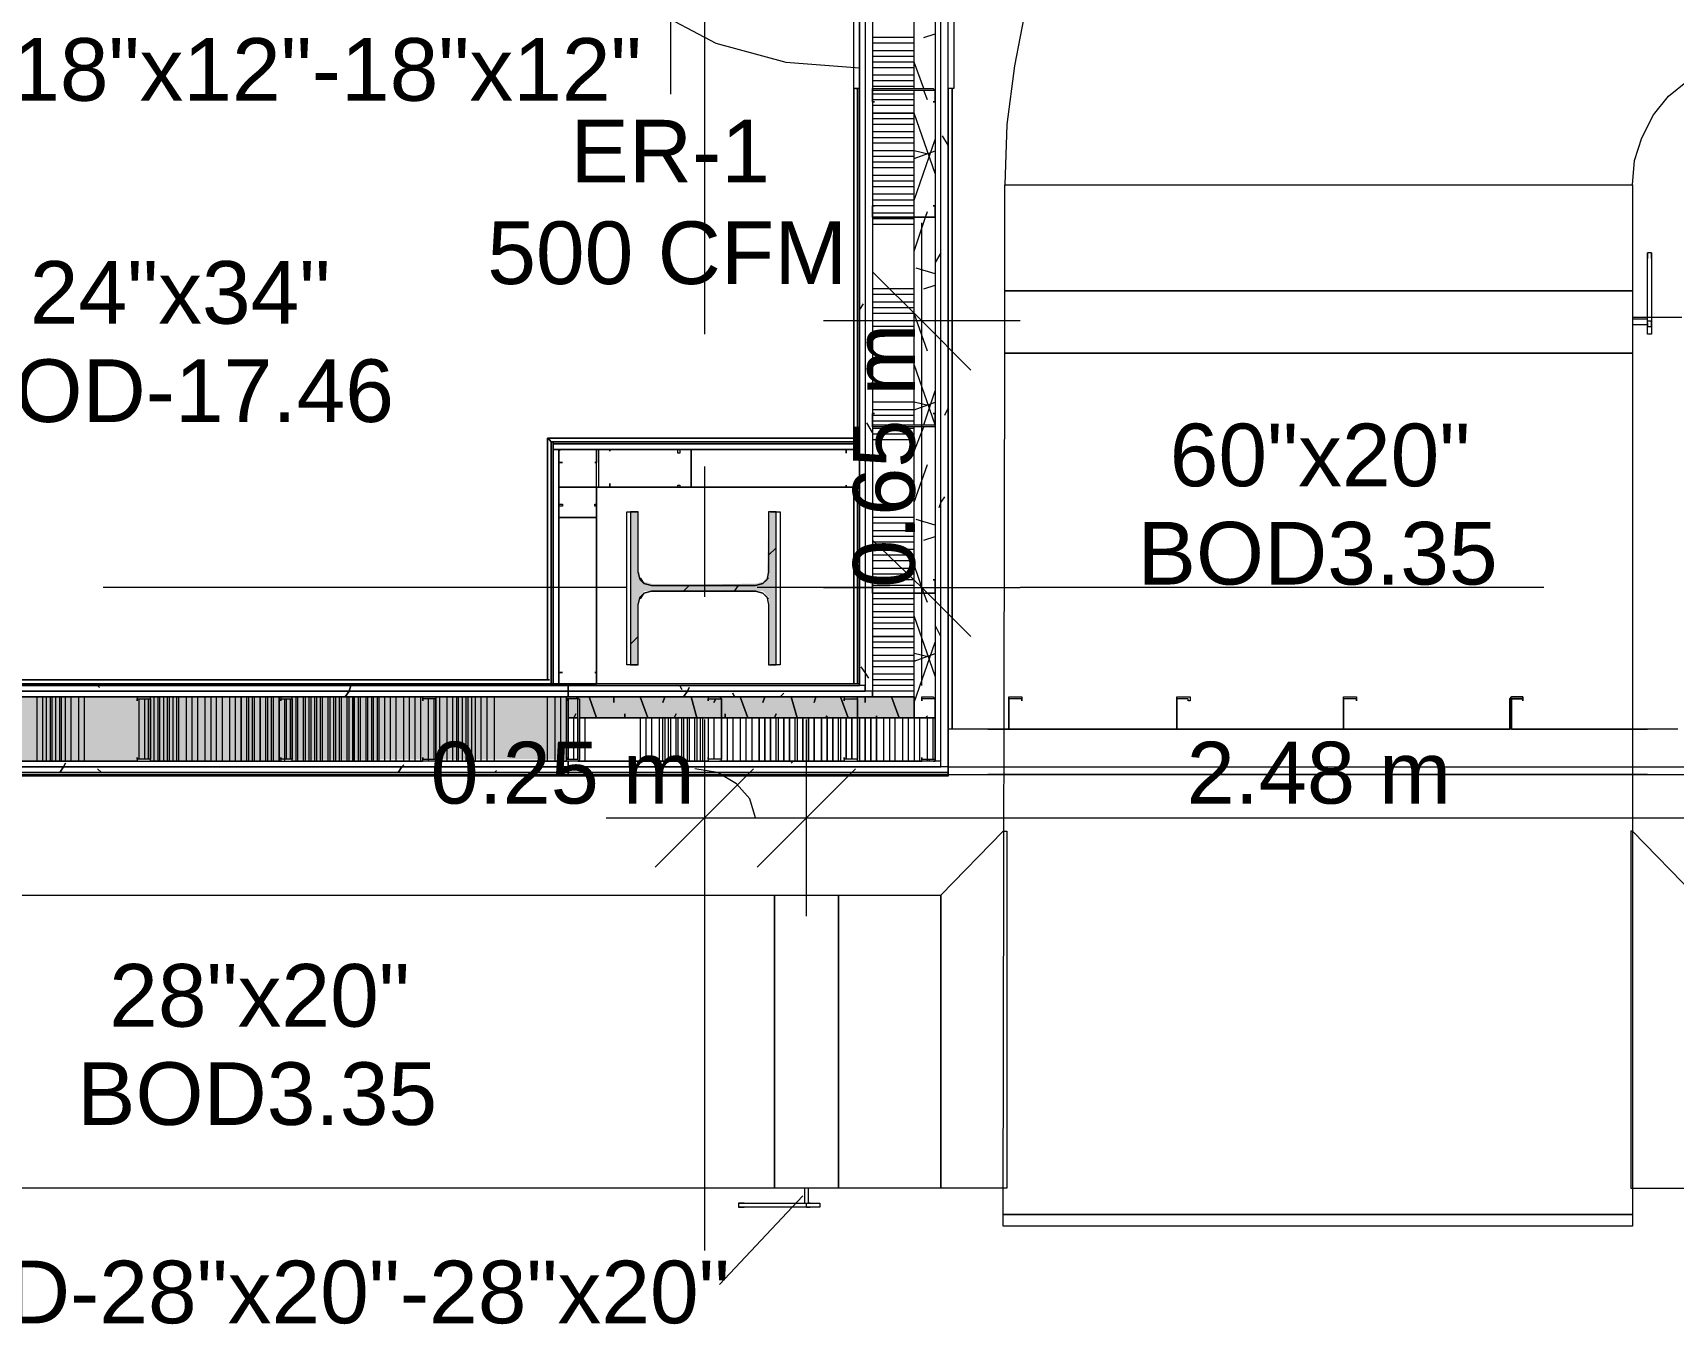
# Model space of a CAD drawing. Header units: metres. Extents: x -2 to 237, y -8 to 52.
# Drawn here: x 12.92 to 16.9, y 22.034 to 25.169 of the extents above; entities that cross this region are included whole.
import ezdxf

# ---------------------------------------------------------------- set-up
doc = ezdxf.new("R2010")
doc.units = ezdxf.units.M
doc.layers.add('HVAC - Ductos', color=5, linetype='Continuous', lineweight=0)
doc.layers.add('PDF2_Text', color=7, linetype='Continuous', lineweight=0)
doc.layers.add('PDF2_Geometry', color=7, linetype='Continuous', lineweight=0, true_color=0xaaaaaa)
doc.layers.add('PDF2_Solid Fills', color=7, linetype='Continuous', lineweight=0, true_color=0xffffff)
doc.styles.add('PDF Helvetica', font='')
doc.styles.get('PDF Helvetica').set_extended_font_data('Helvetica')

msp = doc.modelspace()

# ---------------------------------------------------------------- hatches: boundary and pattern name
at = {"layer": 'PDF2_Solid Fills', "lineweight": 0, "transparency": 33554559}
for points in [[(14.3886, 23.8594), (14.3886, 24.0062), (14.3702, 24.0062), (14.3702, 23.6347), (14.3886, 23.6347), (14.3886, 23.786), (14.3932, 23.8044), (14.4024, 23.8135), (14.6912, 23.8135), (14.705, 23.7998), (14.705, 23.6347), (14.7233, 23.6347), (14.7233, 24.0062), (14.705, 24.0062), (14.7004, 23.8457), (14.6912, 23.8365), (14.6729, 23.8319), (14.4207, 23.8273), (14.4207, 23.8319), (14.4024, 23.8365), (14.3978, 23.8411), (14.3932, 23.8411), (14.3932, 23.8594)], [(13.5217, 23.5567), (13.2054, 23.5521), (13.2054, 23.5567), (13.1732, 23.5567), (12.8568, 23.5521), (12.8568, 23.5567), (12.8292, 23.5567), (12.6917, 23.5521), (12.6917, 23.4008), (13.8979, 23.4054), (14.2189, 23.4054), (14.2189, 23.5521), (13.5493, 23.5567)], [(12.8292, 23.5521), (12.8292, 23.5567), (12.7237, 23.5567), (12.7237, 23.4008), (13.8979, 23.4054), (14.2189, 23.4054), (14.2189, 23.5567), (13.2054, 23.5567), (13.1732, 23.5521), (13.1732, 23.5567), (12.8568, 23.5567)], [(14.8885, 23.5521), (14.8885, 23.5567), (14.2189, 23.5567), (14.2189, 23.5063), (15.0582, 23.5063), (15.0582, 23.5567), (14.9206, 23.5567)]]:
    msp.add_hatch(color=256, dxfattribs=at).paths.add_polyline_path(points)

# ---------------------------------------------------------------- linework, layer by layer
at = {"layer": 'HVAC - Ductos', "lineweight": 0}
for points in [[(14.4665, 25.3224), (14.4665, 25.0197)], [(15.3288, 25.2307), (15.3012, 25.0885), (15.2829, 24.9464), (15.2783, 24.7996), (16.8009, 24.7996), (16.8055, 24.8592), (16.8238, 24.9142), (16.8514, 24.9693), (16.8881, 25.0152), (16.934, 25.0518)], [(15.0765, 23.5842), (15.0765, 24.7079)], [(14.9573, 24.5886), (15.0765, 24.4693), (15.1957, 24.3502)], [(16.8009, 24.4785), (16.9202, 24.4785)], [(15.315, 24.4693), (15.0765, 24.4693), (14.838, 24.4693)], [(14.9573, 23.9374), (15.0765, 23.8227), (15.1957, 23.7034)], [(14.838, 23.8227), (15.0765, 23.8227), (15.315, 23.8227)], [(14.5491, 23.5017), (14.5491, 23.2632), (14.5491, 23.0247)], [(14.7967, 23.0247), (14.7967, 23.2632), (14.7967, 23.5017)], [(14.6683, 23.3824), (14.5491, 23.2632), (14.4298, 23.1439)], [(14.6729, 23.2632), (14.6592, 23.309), (14.627, 23.3457), (14.5812, 23.3732), (14.5261, 23.3824)], [(14.916, 23.3824), (14.7967, 23.2632), (14.6775, 23.1439)], [(14.3106, 23.2632), (14.7967, 23.2632), (17.521, 23.2632)], [(14.7876, 22.3459), (14.5858, 22.1304)]]:
    msp.add_lwpolyline(points, dxfattribs=at)
for points in [[(15.2783, 24.5427), (15.2783, 24.7996), (16.8009, 24.7996), (16.8009, 24.5427)], [(16.8009, 24.3914), (16.8009, 22.3001), (15.2737, 22.3001), (15.2783, 24.3914)], [(15.2829, 23.2311), (15.2829, 22.3643), (15.1224, 22.3643), (15.1224, 23.0752), (15.2737, 23.2311)], [(16.7964, 22.3643), (16.9523, 22.3643), (16.9523, 23.0752), (16.8009, 23.2311), (16.7964, 23.2311)], [(14.7188, 22.3643), (12.4761, 22.3643), (12.4761, 23.0752), (14.7188, 23.0752)], [(14.8747, 23.0752), (15.1224, 23.0752), (15.1224, 22.3643), (14.8747, 22.3643)], [(15.2737, 22.3001), (16.8009, 22.3001), (16.8009, 22.2725), (15.2737, 22.2725)]]:
    msp.add_lwpolyline(points, close=True, dxfattribs=at)
at = {"layer": 'PDF2_Geometry', "lineweight": 0}
for points in [[(16.911, 23.4787), (15.1407, 23.4787), (15.1407, 23.5888), (15.1407, 26.3635), (15.1407, 27.9687), (15.1407, 31.2983), (15.1407, 32.7292), (15.1407, 33.353), (15.1407, 33.463), (17.1312, 33.463)], [(12.7237, 23.387), (14.2189, 23.387), (15.1224, 23.387), (15.1224, 23.4008), (15.1224, 23.5888), (15.1224, 26.3314), (15.1224, 26.3451)], [(15.1086, 26.3314), (15.1086, 23.5888), (15.1086, 23.5063), (15.1086, 23.4008)], [(15.1407, 23.5888), (15.1407, 26.3314)], [(12.7237, 26.18), (14.9252, 26.18), (14.9389, 26.18), (14.9573, 26.18), (14.9573, 26.2305), (14.9573, 26.18), (14.9573, 23.5888), (14.9573, 23.5705), (14.9573, 23.5567), (15.0582, 23.5567), (14.9573, 23.5567), (14.2189, 23.5567), (12.7237, 23.5567)], [(15.0582, 25.0335), (15.0582, 25.4371), (15.0582, 25.8452), (15.0582, 26.0333), (15.0582, 26.2305)], [(12.7237, 26.1617), (14.9252, 26.1617), (14.9389, 26.1617), (14.9389, 23.5888), (14.9389, 23.5842), (14.9389, 23.5705), (14.2189, 23.5705), (12.7237, 23.5705)], [(14.9252, 23.9786), (14.9252, 23.5888), (14.9252, 26.148), (14.9206, 26.1434), (14.916, 26.1388), (14.9114, 26.1342), (12.7329, 26.1342), (14.9114, 26.1342), (14.916, 26.1388), (14.9206, 26.1434), (14.9252, 26.148), (12.7237, 26.148), (14.9252, 26.148), (14.9252, 26.0333), (14.9252, 26.148), (12.7237, 26.148)], [(12.7237, 23.5842), (12.7237, 23.5888), (12.7237, 26.148), (12.7237, 23.5888), (14.1822, 23.5888), (12.7237, 23.5888)], [(14.9114, 26.0333), (14.9114, 26.1342), (14.9114, 26.0333), (14.9114, 26.1342), (12.7375, 26.1342), (12.7375, 23.598), (12.7375, 26.1388), (12.7375, 23.598), (14.1684, 23.598), (12.7375, 23.598), (12.7375, 26.1342), (14.9114, 26.1342), (14.916, 26.1388), (14.9206, 26.1434), (14.9252, 26.148), (14.9252, 26.0745)], [(14.9252, 26.0333), (14.9252, 25.0335), (14.9252, 24.1759), (14.9252, 24.0658), (14.2877, 24.0658), (14.1959, 24.0658), (14.2877, 24.0658), (14.2877, 23.5888), (14.2877, 23.6163), (14.2831, 23.6163), (14.2877, 23.6163), (14.2877, 23.5888), (14.1822, 23.5888), (14.1822, 24.1759), (14.9206, 24.1759), (14.1822, 24.1759), (14.9252, 24.1759), (14.1776, 24.1759), (14.9252, 24.1759), (14.1776, 24.1759), (14.9252, 24.1759), (14.1822, 24.1759), (14.9252, 24.1759), (14.1822, 24.1759), (14.1822, 24.1713), (14.9252, 24.1713), (14.1822, 24.1713), (14.1822, 24.1575), (14.9252, 24.1575), (14.1959, 24.1575), (14.1959, 24.0658), (14.1959, 23.5888), (14.2877, 23.5888), (14.2877, 24.0658), (14.9252, 24.0658), (14.9252, 23.5888), (14.9252, 23.5842), (14.2189, 23.5842), (12.7237, 23.5842)], [(14.9252, 25.0335), (14.9114, 25.0335), (14.9114, 26.0333)], [(14.5491, 25.7077), (14.5491, 24.4373)], [(14.3748, 25.2628), (14.4207, 25.2261), (14.5766, 25.1435), (14.7463, 25.0977), (14.9252, 25.0839)], [(15.0582, 25.1573), (14.9573, 25.1573)], [(15.0582, 25.1435), (14.9573, 25.1435)], [(15.0582, 25.1252), (14.9573, 25.1252)], [(15.0582, 25.1115), (14.9573, 25.1115)], [(15.0582, 25.0977), (14.9573, 25.0977)], [(15.0582, 25.0839), (14.9573, 25.0839)], [(14.916, 25.0335), (14.9206, 25.0335), (14.9206, 24.1713), (14.9206, 25.0335)], [(15.0582, 25.0656), (14.9573, 25.0656)], [(15.0582, 25.0518), (14.9573, 25.0518)], [(15.0582, 25.0381), (14.9573, 25.0381)], [(15.1407, 25.0335), (15.1407, 23.4787), (15.1407, 25.0335)], [(15.1453, 25.0335), (15.1407, 25.0335), (15.1407, 23.4787), (15.1407, 23.4008), (15.1407, 23.387), (15.1407, 23.4008), (15.1407, 23.4787), (15.1407, 23.5888), (15.1407, 23.387), (15.1407, 23.3732), (15.1407, 23.3686), (15.1407, 23.4008), (15.1407, 23.3686), (15.1453, 23.3686), (15.1499, 23.3686)], [(15.0582, 25.0197), (14.9573, 25.0197)], [(15.0582, 25.006), (14.9573, 25.006)], [(15.0582, 24.2171), (15.0582, 24.7216), (15.0582, 25.0289)], [(15.0582, 24.9922), (14.9573, 24.9922)], [(15.0582, 24.9601), (14.9573, 24.9601)], [(14.9252, 24.9464), (14.9252, 24.2996)], [(15.0582, 24.9464), (14.9573, 24.9464)], [(15.0582, 24.928), (14.9573, 24.928)], [(15.0582, 24.9142), (14.9573, 24.9142)], [(15.1407, 24.9464), (15.1407, 23.4925)], [(15.0582, 24.9005), (14.9573, 24.9005)], [(15.0582, 24.8821), (14.9573, 24.8821)], [(15.0582, 24.8684), (14.9573, 24.8684)], [(15.0582, 24.8546), (14.9573, 24.8546)], [(15.0582, 24.8409), (14.9573, 24.8409)], [(15.0582, 24.8225), (14.9573, 24.8225)], [(15.0582, 24.8087), (14.9573, 24.8087)], [(15.0582, 24.795), (14.9573, 24.795)], [(15.0582, 24.7767), (14.9573, 24.7767)], [(15.0582, 24.7629), (14.9573, 24.7629)], [(15.0582, 24.7491), (14.9573, 24.7491)], [(15.0582, 24.7308), (14.9573, 24.7308)], [(15.0582, 24.717), (14.9573, 24.717)], [(15.0582, 24.7033), (14.9573, 24.7033)], [(15.0582, 24.5473), (14.9573, 24.5473)], [(15.0582, 24.5336), (14.9573, 24.5336)], [(15.0582, 24.5153), (14.9573, 24.5153)], [(15.0582, 24.5015), (14.9573, 24.5015)], [(15.0582, 24.4877), (14.9573, 24.4877)], [(15.0582, 24.4693), (14.9573, 24.4693)], [(15.0582, 24.4556), (14.9573, 24.4556)], [(15.0582, 24.2722), (14.9573, 24.2722)], [(15.0582, 24.2538), (14.9573, 24.2538)], [(15.0582, 24.2401), (14.9573, 24.2401)], [(14.2464, 23.4008), (14.2464, 23.5063), (14.5904, 23.5063), (14.9206, 23.5063), (15.0582, 23.5063), (15.0582, 23.5567), (15.0582, 23.5888), (15.0582, 23.809), (15.0582, 24.2125)], [(15.0582, 24.2263), (14.9573, 24.2263)], [(15.0582, 24.2079), (14.9573, 24.2079)], [(14.1822, 24.1713), (14.1822, 23.5888), (14.1822, 24.1713)], [(14.1959, 24.1575), (14.1822, 24.1575)], [(14.1822, 24.1575), (14.1822, 23.5888)], [(14.1959, 23.5888), (14.1959, 24.1575)], [(15.0582, 24.1942), (14.9573, 24.1942)], [(15.0582, 24.1805), (14.9573, 24.1805)], [(14.5491, 24.1162), (14.5491, 23.7998)], [(14.9206, 23.5888), (14.9206, 24.0658), (14.9206, 23.5888), (14.916, 23.5888)], [(14.3886, 23.6347), (14.361, 23.6347), (14.361, 24.0062), (14.3886, 24.0062)], [(14.7096, 24.0062), (14.7326, 24.0062), (14.7326, 23.6347), (14.7096, 23.6347)], [(15.0582, 23.9924), (14.9573, 23.9924)], [(15.0582, 23.9786), (14.9573, 23.9786)], [(15.0582, 23.9603), (14.9573, 23.9603)], [(14.705, 23.9007), (14.7234, 23.919)], [(15.0582, 23.9465), (14.9573, 23.9465)], [(15.0582, 23.9328), (14.9573, 23.9328)], [(15.0582, 23.9145), (14.9573, 23.9145)], [(15.0582, 23.9007), (14.9573, 23.9007)], [(15.0582, 23.8869), (14.9573, 23.8869)], [(14.3932, 23.8457), (14.4024, 23.8319), (14.4207, 23.8273), (14.6729, 23.8273), (14.6912, 23.8319), (14.705, 23.8457)], [(15.0582, 23.8685), (14.9573, 23.8685)], [(15.0582, 23.8548), (14.9573, 23.8548)], [(15.0582, 23.8411), (14.9573, 23.8411)], [(14.361, 23.8227), (13.0906, 23.8227)], [(14.705, 23.7952), (14.6912, 23.809), (14.6729, 23.8135), (14.4207, 23.8135), (14.4024, 23.809), (14.3932, 23.7952)], [(14.4986, 23.8135), (14.5124, 23.8273)], [(14.6224, 23.8135), (14.6316, 23.8273)], [(14.9986, 23.8227), (14.6775, 23.8227)], [(15.0582, 23.8273), (14.9573, 23.8273)], [(15.0582, 23.809), (14.9573, 23.809)], [(16.5854, 23.8227), (15.315, 23.8227)], [(15.0582, 23.7952), (14.9573, 23.7952)], [(15.0582, 23.7814), (14.9573, 23.7814)], [(15.0582, 23.7631), (14.9573, 23.7631)], [(15.0582, 23.7493), (14.9573, 23.7493)], [(15.0582, 23.7356), (14.9573, 23.7356)], [(15.0582, 23.7218), (14.9573, 23.7218)], [(14.3702, 23.6851), (14.3886, 23.7034)], [(15.0582, 23.6897), (14.9573, 23.6897)], [(15.0582, 23.676), (14.9573, 23.676)], [(15.0582, 23.6576), (14.9573, 23.6576)], [(15.0582, 23.6438), (14.9573, 23.6438)], [(14.1959, 23.5888), (14.1959, 23.6163)], [(14.1959, 23.6163), (14.1959, 23.5888)], [(15.0582, 23.6301), (14.9573, 23.6301)], [(15.0582, 23.6117), (14.9573, 23.6117)], [(14.1822, 23.5888), (12.7237, 23.5888), (14.1822, 23.5888)], [(14.1822, 23.5888), (12.7237, 23.5888), (14.1822, 23.5888)], [(14.1822, 23.5888), (14.1959, 23.5888)], [(15.0582, 23.598), (14.9573, 23.598)], [(15.0582, 23.5842), (14.9573, 23.5842)], [(15.0582, 23.5705), (14.9573, 23.5705)], [(12.7237, 23.5567), (14.2189, 23.5567), (15.0582, 23.5567), (15.0582, 23.5063), (14.9206, 23.5063), (14.5904, 23.5063), (14.2464, 23.5063), (14.5904, 23.5063), (14.9206, 23.5063), (15.1086, 23.5063), (15.1086, 23.4008), (15.104, 23.4008), (15.1086, 23.4008), (15.1086, 23.5063), (15.0582, 23.5063), (15.0582, 23.4008)], [(12.9302, 23.4008), (12.9302, 23.5567)], [(12.9439, 23.4008), (12.9439, 23.5567)], [(12.9531, 23.4008), (12.9531, 23.5567)], [(12.9623, 23.4008), (12.9623, 23.5567)], [(12.9668, 23.4008), (12.9668, 23.5567)], [(12.976, 23.4008), (12.976, 23.5567)], [(12.9851, 23.4008), (12.9851, 23.5567)], [(12.9897, 23.4008), (12.9897, 23.5567)], [(12.9989, 23.4008), (12.9989, 23.5567)], [(13.0127, 23.4008), (13.0127, 23.5567)], [(13.0311, 23.4008), (13.0311, 23.5567)], [(13.0448, 23.4008), (13.0448, 23.5567)], [(13.1778, 23.4054), (13.1778, 23.5521)], [(13.1916, 23.4054), (13.1916, 23.5521)], [(13.2008, 23.4054), (13.2008, 23.5521)], [(13.5217, 23.4008), (13.2054, 23.4008), (13.5217, 23.4008), (13.2054, 23.4008), (13.2054, 23.5567)], [(13.2145, 23.4008), (13.2145, 23.5567)], [(13.2237, 23.4008), (13.2237, 23.5567)], [(13.2282, 23.4008), (13.2282, 23.5567)], [(13.2374, 23.4008), (13.2374, 23.5567)], [(13.2465, 23.4008), (13.2465, 23.5567)], [(13.2511, 23.4008), (13.2511, 23.5567)], [(13.2603, 23.4008), (13.2603, 23.5567)], [(13.2695, 23.4008), (13.2695, 23.5567)], [(13.2741, 23.4008), (13.2741, 23.5567)], [(13.2925, 23.4008), (13.2925, 23.5567)], [(13.3062, 23.4008), (13.3062, 23.5567)], [(13.3199, 23.4008), (13.3199, 23.5567)], [(13.3383, 23.4008), (13.3383, 23.5567)], [(13.3521, 23.4008), (13.3521, 23.5567)], [(13.3658, 23.4008), (13.3658, 23.5567)], [(13.3796, 23.4008), (13.3796, 23.5567)], [(13.3979, 23.4008), (13.3979, 23.5567)], [(13.4117, 23.4008), (13.4117, 23.5567)], [(13.4392, 23.4008), (13.4392, 23.5567)], [(13.4438, 23.4008), (13.4438, 23.5567)], [(13.453, 23.4008), (13.453, 23.5567)], [(13.4576, 23.4008), (13.4576, 23.5567)], [(13.4713, 23.4008), (13.4713, 23.5567)], [(13.4851, 23.4008), (13.4851, 23.5567)], [(13.4896, 23.4008), (13.4896, 23.5567)], [(13.4988, 23.4008), (13.4988, 23.5567)], [(13.5034, 23.4008), (13.5034, 23.5567)], [(13.5309, 23.4008), (13.5309, 23.5521)], [(13.5355, 23.4054), (13.5355, 23.5521)], [(13.5447, 23.4054), (13.5447, 23.5521)], [(13.5493, 23.4054), (13.5493, 23.5521)], [(13.5585, 23.4008), (13.5585, 23.5567)], [(13.5631, 23.4008), (13.5631, 23.5567)], [(13.5768, 23.4008), (13.5768, 23.5567)], [(13.5814, 23.4008), (13.5814, 23.5567)], [(13.5905, 23.4008), (13.5905, 23.5567)], [(13.5951, 23.4008), (13.5951, 23.5567)], [(13.6043, 23.4008), (13.6043, 23.5567)], [(13.6089, 23.4008), (13.6089, 23.5567)], [(13.6181, 23.4008), (13.6181, 23.5567)], [(13.6227, 23.4008), (13.6227, 23.5567)], [(13.6365, 23.4008), (13.6365, 23.5567)], [(13.641, 23.4008), (13.641, 23.5567)], [(13.6502, 23.4008), (13.6502, 23.5567)], [(13.6548, 23.4008), (13.6548, 23.5567)], [(13.6639, 23.4008), (13.6639, 23.5567)], [(13.6685, 23.4008), (13.6685, 23.5567)], [(13.6823, 23.4008), (13.6823, 23.5567)], [(13.6869, 23.4008), (13.6869, 23.5567)], [(13.7006, 23.4008), (13.7006, 23.5567)], [(13.7098, 23.4008), (13.7098, 23.5567)], [(13.7144, 23.4008), (13.7144, 23.5567)], [(13.7282, 23.4008), (13.7282, 23.5567)], [(13.7327, 23.4008), (13.7327, 23.5567)], [(13.7419, 23.4008), (13.7419, 23.5567)], [(13.7465, 23.4008), (13.7465, 23.5567)], [(13.7557, 23.4008), (13.7557, 23.5567)], [(13.7602, 23.4008), (13.7602, 23.5567)], [(13.774, 23.4008), (13.774, 23.5567)], [(13.7878, 23.4008), (13.7878, 23.5567)], [(13.8015, 23.4008), (13.8015, 23.5567)], [(13.8199, 23.4008), (13.8199, 23.5567)], [(13.8336, 23.4008), (13.8336, 23.5567)], [(13.8474, 23.4008), (13.8474, 23.5567)], [(13.8612, 23.4008), (13.8612, 23.5567)], [(13.8795, 23.4008), (13.8795, 23.5521)], [(13.8933, 23.4054), (13.8933, 23.5521)], [(13.907, 23.4008), (13.907, 23.5567)], [(13.9253, 23.4008), (13.9253, 23.5567)], [(13.9391, 23.4008), (13.9391, 23.5567)], [(13.9483, 23.4008), (13.9483, 23.5567)], [(13.9529, 23.4008), (13.9529, 23.5567)], [(13.9621, 23.4008), (13.9621, 23.5567)], [(13.9712, 23.4008), (13.9712, 23.5567)], [(13.9758, 23.4008), (13.9758, 23.5567)], [(13.985, 23.4008), (13.985, 23.5567)], [(13.9941, 23.4008), (13.9941, 23.5567)], [(14.0079, 23.4008), (14.0079, 23.5567)], [(14.0217, 23.4008), (14.0217, 23.5567)], [(14.04, 23.4008), (14.04, 23.5567)], [(14.1684, 23.4008), (14.1684, 23.5567)], [(14.1868, 23.4008), (14.1868, 23.5567)], [(14.2005, 23.4008), (14.2005, 23.5567)], [(14.2143, 23.4054), (14.2143, 23.5521)], [(14.2418, 23.5063), (14.2189, 23.5063), (14.2189, 23.5521), (14.2189, 23.4054), (14.2189, 23.5063), (14.2189, 23.5521), (14.2189, 23.5063), (14.2418, 23.5063), (14.2189, 23.5063)], [(15.2875, 23.4787), (15.2875, 23.5521), (15.2875, 23.4787)], [(15.2875, 23.4787), (15.2875, 23.5521), (15.2875, 23.4787)], [(15.6956, 23.4787), (15.6956, 23.5521), (15.6956, 23.4787)], [(15.6956, 23.4787), (15.6956, 23.5521), (15.6956, 23.4787)], [(16.0993, 23.4787), (16.0993, 23.5521), (16.0993, 23.4787)], [(16.0993, 23.4787), (16.0993, 23.5521), (16.0993, 23.4787)], [(14.2327, 23.4054), (14.2327, 23.5063)], [(14.5583, 23.5063), (14.5583, 23.4008), (14.2418, 23.4008), (14.5583, 23.4008), (14.2418, 23.4008)], [(14.2601, 23.4008), (14.2601, 23.5063)], [(14.3932, 23.5063), (14.3932, 23.4008)], [(14.4069, 23.5063), (14.4069, 23.4008)], [(14.4207, 23.5063), (14.4207, 23.4008)], [(14.439, 23.5063), (14.439, 23.4008)], [(14.4482, 23.4008), (14.4482, 23.5063)], [(14.4528, 23.5063), (14.4528, 23.4008)], [(14.462, 23.4008), (14.462, 23.5063)], [(14.4665, 23.5063), (14.4665, 23.4008)], [(14.4803, 23.4008), (14.4803, 23.5063)], [(14.4849, 23.5063), (14.4849, 23.4008)], [(14.4941, 23.4008), (14.4941, 23.5063)], [(14.4986, 23.5063), (14.4986, 23.4008)], [(14.5078, 23.4008), (14.5078, 23.5063)], [(14.5124, 23.5063), (14.5124, 23.4008)], [(14.5261, 23.4008), (14.5261, 23.5063)], [(14.5307, 23.5063), (14.5307, 23.4008)], [(14.5399, 23.4008), (14.5399, 23.5063)], [(14.5445, 23.5063), (14.5445, 23.4008)], [(14.5491, 23.4833), (14.5491, 22.2129)], [(14.5721, 23.5063), (14.5721, 23.4054)], [(14.6041, 23.5063), (14.6041, 23.4008)], [(14.6179, 23.5063), (14.6179, 23.4008)], [(14.6362, 23.5063), (14.6362, 23.4008)], [(14.65, 23.5063), (14.65, 23.4008)], [(14.6638, 23.5063), (14.6638, 23.4008)], [(14.7234, 23.4008), (14.7234, 23.5063)], [(14.728, 23.5063), (14.728, 23.4008)], [(14.7692, 23.4008), (14.7692, 23.5063)], [(14.7738, 23.5063), (14.7738, 23.4008)], [(14.8747, 23.4008), (14.8747, 23.5063)], [(14.8793, 23.5063), (14.8793, 23.4008)], [(15.0765, 23.4008), (14.9206, 23.4008), (15.0765, 23.4008), (14.9206, 23.4008), (14.9206, 23.5063)], [(14.9252, 23.5063), (14.9252, 23.4008)], [(14.9848, 23.4008), (14.9848, 23.5063)], [(14.9986, 23.4008), (14.9986, 23.5063)], [(15.0123, 23.4008), (15.0123, 23.5063)], [(15.0306, 23.4008), (15.0306, 23.5063)], [(15.0444, 23.4008), (15.0444, 23.5063)], [(15.1086, 23.5063), (15.0582, 23.5063)], [(15.0719, 23.4008), (15.0719, 23.5063)], [(15.0903, 23.4008), (15.0903, 23.5063)], [(15.104, 23.4054), (15.104, 23.5063)], [(4.4593, 23.3686), (12.7237, 23.3686), (14.2189, 23.3686), (15.1407, 23.3686), (17.2412, 23.3686), (17.2412, 23.4787), (17.1678, 23.4787)], [(15.2371, 23.4787), (15.2875, 23.4787), (15.6956, 23.4787), (16.0993, 23.4787), (16.5029, 23.4787)], [(16.5075, 23.4787), (16.8376, 23.4787)], [(4.4593, 23.3732), (12.6917, 23.3732), (12.71, 23.3732), (12.7237, 23.3732), (12.7237, 23.3686), (14.2189, 23.3686), (15.1407, 23.3686), (15.1407, 23.3641), (14.2189, 23.3641), (12.7237, 23.3641), (10.7333, 23.3641), (10.7333, 23.3686), (12.7237, 23.3686), (12.7237, 23.3732), (14.2189, 23.3732), (15.1407, 23.3732), (15.1407, 23.387), (17.2412, 23.387)], [(12.8292, 23.4008), (12.7237, 23.4008), (12.7237, 23.387), (14.2189, 23.387), (14.2189, 23.4008), (14.2189, 23.387), (15.1224, 23.387), (15.1224, 23.4008), (15.104, 23.4008)], [(12.8568, 23.4008), (13.1732, 23.4008)], [(13.5493, 23.4008), (13.8657, 23.4008)], [(13.8979, 23.4008), (14.2143, 23.4008)], [(14.8885, 23.4008), (14.5858, 23.4008)], [(16.8376, 23.3686), (15.2371, 23.3686)]]:
    msp.add_lwpolyline(points, dxfattribs=at)
for points in [[(12.7237, 26.148), (14.9252, 26.148), (14.9252, 23.5888), (14.2189, 23.5888), (12.7237, 23.5888)], [(12.7283, 23.5888), (14.1547, 23.5888), (12.7283, 23.5888), (12.7283, 26.148), (12.7283, 23.5888), (12.7283, 26.148)], [(15.1407, 25.0335), (15.1407, 26.0333), (15.1545, 26.0333), (15.1545, 25.0335)], [(14.1684, 24.1851), (14.9114, 24.1851), (14.9114, 25.0335), (14.9114, 24.1851), (14.1684, 24.1851), (14.1684, 23.598), (14.1684, 24.1851), (14.1684, 23.598)], [(14.9573, 25.0289), (14.9573, 25.0335), (15.104, 25.0335), (15.1086, 25.0289), (15.1086, 25.0014), (15.104, 25.0014), (15.1086, 25.0014), (15.1086, 25.0289), (15.104, 25.0289), (14.9573, 25.0289), (14.9573, 25.0014)], [(15.1499, 25.0335), (15.1499, 23.4787)], [(14.9619, 25.0014), (14.9573, 25.0014)], [(14.9573, 24.9738), (15.0582, 24.9738)], [(15.1086, 24.7216), (15.104, 24.7216), (14.9573, 24.7216), (14.9573, 24.7491), (14.9619, 24.7491), (14.9573, 24.7491), (14.9573, 24.7216), (15.104, 24.7216), (15.1086, 24.7216), (15.1086, 24.7491)], [(15.104, 24.7491), (15.1086, 24.7491)], [(15.1086, 24.2171), (15.1086, 24.2125), (15.104, 24.2125), (14.9573, 24.2125), (14.9573, 24.2171), (14.9573, 24.2446), (14.9619, 24.2446), (14.9573, 24.2446), (14.9573, 24.2171), (15.104, 24.2171), (15.1086, 24.2171), (15.1086, 24.2446)], [(15.104, 24.2446), (15.1086, 24.2446)], [(14.1684, 24.1851), (14.916, 24.1851), (14.1684, 24.1851), (14.173, 24.1805), (14.1776, 24.1759), (14.1822, 24.1759), (14.1776, 24.1759), (14.173, 24.1805)], [(14.1822, 23.5888), (14.1822, 24.1759), (14.1776, 24.1759), (14.173, 24.1805), (14.1684, 24.1851), (14.173, 24.1805), (14.1776, 24.1759), (14.1822, 24.1759), (14.1822, 23.5888), (14.1822, 24.1759), (14.1822, 24.0658)], [(14.1776, 24.1759), (14.1776, 23.5888)], [(14.1776, 24.1759), (14.1776, 23.5888)], [(14.2877, 24.1529), (14.2877, 24.1575), (14.2005, 24.1575), (14.1959, 24.1529), (14.1959, 24.1254), (14.2051, 24.1254), (14.1959, 24.1254), (14.1959, 24.1529), (14.1959, 24.1575), (14.2005, 24.1575), (14.2877, 24.1575), (14.2877, 24.1529), (14.2877, 24.1254)], [(14.2923, 24.1575), (14.2923, 24.0658), (14.3198, 24.0658), (14.3198, 24.075), (14.3198, 24.0658), (14.2923, 24.0658), (14.2877, 24.0658), (14.2877, 24.1575), (14.2923, 24.1575), (14.3198, 24.1575)], [(14.3198, 24.1529), (14.3198, 24.1575)], [(14.4849, 24.0704), (14.4895, 24.0704), (14.4895, 24.0658), (14.5169, 24.0658), (14.5169, 24.1575), (14.4895, 24.1575), (14.4895, 24.1483), (14.4849, 24.1483), (14.4849, 24.1575), (14.5169, 24.1575), (14.5169, 24.0658), (14.4849, 24.0658)], [(14.8931, 24.1575), (14.8931, 24.1483), (14.8931, 24.1575), (14.9252, 24.1575)], [(14.2831, 24.1254), (14.2877, 24.1254)], [(14.8931, 24.0704), (14.8931, 24.0658)], [(14.9252, 24.0658), (14.8931, 24.0658)], [(14.9114, 24.0658), (14.9114, 23.5888)], [(14.2051, 24.0245), (14.2051, 24.0199), (14.1959, 24.0199), (14.1959, 23.9924), (14.2005, 23.9924), (14.2877, 23.9924), (14.2877, 24.0199), (14.2831, 24.0199), (14.2831, 24.0245), (14.2877, 24.0245), (14.2877, 23.9924), (14.2005, 23.9924), (14.1959, 23.9924), (14.1959, 24.0245)], [(14.7234, 23.6347), (14.7234, 24.0062), (14.705, 24.0062), (14.705, 23.8594), (14.7004, 23.8411), (14.6912, 23.8319), (14.6729, 23.8273), (14.4207, 23.8273), (14.4024, 23.8319), (14.3932, 23.8411), (14.3886, 23.8594), (14.3886, 24.0062), (14.3702, 24.0062), (14.3702, 23.6347), (14.3886, 23.6347), (14.3886, 23.7814), (14.3932, 23.7998), (14.4024, 23.809), (14.4207, 23.8135), (14.6729, 23.8135), (14.6912, 23.809), (14.7004, 23.7998), (14.705, 23.7814), (14.705, 23.6347)], [(15.1086, 23.8135), (15.1086, 23.809), (15.104, 23.809), (14.9573, 23.809), (14.9573, 23.8135), (14.9573, 23.8411), (14.9619, 23.8411), (14.9573, 23.8411), (14.9573, 23.8135), (14.9573, 23.809), (15.104, 23.809), (15.1086, 23.809), (15.1086, 23.8135), (15.1086, 23.8411)], [(15.104, 23.8411), (15.1086, 23.8411)], [(14.9573, 23.7034), (15.0582, 23.7034)], [(14.2051, 23.6163), (14.1959, 23.6163)], [(14.2189, 23.5842), (14.2189, 23.5888), (12.7237, 23.5888), (12.7237, 23.5842)], [(14.2189, 23.5705), (14.2189, 23.5842), (12.7237, 23.5842), (12.7237, 23.5705)], [(14.2189, 23.5567), (14.2189, 23.5705), (12.7237, 23.5705), (12.7237, 23.5567)], [(12.7329, 23.598), (14.173, 23.598)], [(14.2189, 23.5888), (14.2189, 23.5842), (14.9252, 23.5842), (14.9252, 23.5888)], [(14.2189, 23.5842), (14.2189, 23.5705), (14.9389, 23.5705), (14.9389, 23.5842)], [(14.2189, 23.5705), (14.2189, 23.5567), (14.9573, 23.5567), (14.9573, 23.5705)], [(13.1732, 23.4008), (13.2054, 23.4008), (13.2054, 23.4054), (13.2054, 23.5521), (13.2054, 23.5567), (13.1732, 23.5567), (13.1732, 23.5475), (13.1732, 23.5521), (13.2054, 23.5521), (13.2054, 23.4054), (13.1732, 23.4054), (13.1732, 23.41)], [(13.4254, 23.5567), (13.4254, 23.4008)], [(13.4713, 23.5567), (13.4713, 23.4008)], [(13.5172, 23.5567), (13.5172, 23.4008)], [(13.5217, 23.4008), (13.5493, 23.4008), (13.5493, 23.4054), (13.5493, 23.5521), (13.5493, 23.5567), (13.5217, 23.5567), (13.5217, 23.5475), (13.5217, 23.5521), (13.5493, 23.5521), (13.5493, 23.4054), (13.5217, 23.4054), (13.5217, 23.41)], [(13.696, 23.5567), (13.696, 23.4008)], [(13.8979, 23.5567), (13.8979, 23.5521), (13.8979, 23.4054), (13.8979, 23.4008), (13.8657, 23.4008), (13.8657, 23.41), (13.8657, 23.4054), (13.8979, 23.4054), (13.8979, 23.5521), (13.8657, 23.5521), (13.8657, 23.5475), (13.8657, 23.5567)], [(14.2418, 23.5567), (14.2418, 23.5521), (14.2464, 23.5521), (14.2464, 23.4054), (14.2418, 23.4008), (14.2143, 23.4008), (14.2143, 23.41), (14.2143, 23.4054), (14.2418, 23.4054), (14.2418, 23.5521), (14.2143, 23.5521), (14.2143, 23.5475), (14.2143, 23.5567)], [(14.5583, 23.4008), (14.5858, 23.4008), (14.5904, 23.4008), (14.5904, 23.4054), (14.5904, 23.5521), (14.5858, 23.5567), (14.5583, 23.5567), (14.5583, 23.5475), (14.5583, 23.5521), (14.5858, 23.5521), (14.5904, 23.5521), (14.5904, 23.4054), (14.5858, 23.4054), (14.5583, 23.4054), (14.5583, 23.41)], [(14.8885, 23.4008), (14.9206, 23.4008), (14.9206, 23.4054), (14.9206, 23.5521), (14.9206, 23.5567), (14.8885, 23.5567), (14.8885, 23.5475), (14.8885, 23.5521), (14.9206, 23.5521), (14.9206, 23.4054), (14.8885, 23.4054), (14.8885, 23.41)], [(15.104, 23.5567), (15.1086, 23.5521), (15.1086, 23.4054), (15.1086, 23.4008), (15.104, 23.4008), (15.0765, 23.4008), (15.0765, 23.41), (15.0765, 23.4054), (15.104, 23.4054), (15.1086, 23.4054), (15.1086, 23.5521), (15.104, 23.5521), (15.0765, 23.5521), (15.0765, 23.5475), (15.0765, 23.5567)], [(15.3196, 23.5475), (15.3196, 23.5521), (15.292, 23.5521), (15.2875, 23.5521), (15.2875, 23.5567), (15.292, 23.5567), (15.3196, 23.5567)], [(15.3196, 23.5475), (15.3196, 23.5521), (15.292, 23.5521), (15.2875, 23.5521), (15.2875, 23.5567), (15.292, 23.5567), (15.3196, 23.5567)], [(15.7277, 23.5475), (15.7231, 23.5475), (15.7231, 23.5521), (15.6956, 23.5521), (15.6956, 23.5567), (15.7277, 23.5567)], [(15.7277, 23.5475), (15.7231, 23.5475), (15.7231, 23.5521), (15.6956, 23.5521), (15.6956, 23.5567), (15.7277, 23.5567)], [(16.1313, 23.5475), (16.1313, 23.5521), (16.0993, 23.5521), (16.0993, 23.5567), (16.1313, 23.5567)], [(16.1313, 23.5475), (16.1313, 23.5521), (16.0993, 23.5521), (16.0993, 23.5567), (16.1313, 23.5567)], [(16.5075, 23.5567), (16.5029, 23.5521), (16.5075, 23.5567), (16.535, 23.5567)], [(16.5029, 23.5521), (16.5029, 23.4787)], [(16.535, 23.5475), (16.535, 23.5567), (16.535, 23.5475), (16.535, 23.5521), (16.5075, 23.5521), (16.5075, 23.4787), (16.5075, 23.5521), (16.535, 23.5521)], [(14.6821, 23.4008), (14.6821, 23.5063)], [(14.6958, 23.5063), (14.6958, 23.4008)], [(14.7096, 23.5063), (14.7096, 23.4008)], [(14.7417, 23.5063), (14.7417, 23.4008)], [(14.7555, 23.5063), (14.7555, 23.4008)], [(14.7876, 23.5063), (14.7876, 23.4008)], [(14.8013, 23.5063), (14.8013, 23.4008)], [(14.8151, 23.5063), (14.8151, 23.4008)], [(14.8335, 23.5063), (14.8335, 23.4008)], [(14.8472, 23.5063), (14.8472, 23.4008)], [(14.8609, 23.5063), (14.8609, 23.4008)], [(14.8931, 23.5063), (14.8931, 23.4054)], [(14.9068, 23.5063), (14.9068, 23.4054)], [(14.9389, 23.5063), (14.9389, 23.4008)], [(14.9527, 23.5063), (14.9527, 23.4008)], [(14.9664, 23.5063), (14.9664, 23.4008)], [(14.2189, 23.3732), (14.2189, 23.387), (12.7237, 23.387), (12.7237, 23.3732)], [(14.2189, 23.3686), (14.2189, 23.3732), (12.7237, 23.3732), (12.7237, 23.3686)], [(14.2189, 23.3686), (14.2189, 23.3641), (12.7237, 23.3641), (12.7237, 23.3686)], [(12.8568, 23.4008), (13.1732, 23.4008)], [(13.5493, 23.4008), (13.8657, 23.4008)], [(13.8979, 23.4008), (14.2143, 23.4008)], [(14.2189, 23.387), (14.2189, 23.3732), (15.1407, 23.3732), (15.1407, 23.387)], [(14.2189, 23.3732), (14.2189, 23.3686), (15.1407, 23.3686), (15.1407, 23.3732)], [(15.1407, 23.3686), (15.1407, 23.3641), (14.2189, 23.3641), (14.2189, 23.3686)], [(14.8885, 23.4008), (14.5858, 23.4008)]]:
    msp.add_lwpolyline(points, close=True, dxfattribs=at)
at = {"layer": 'PDF2_Geometry', "color": 254, "lineweight": 0, "true_color": 0xdddddd}
for points in [[(15.0811, 25.1573), (15.1086, 25.1665)], [(15.0811, 25.0335), (15.0582, 25.0977)], [(15.0903, 25.006), (15.0811, 25.0289)], [(15.1086, 24.8271), (15.0582, 24.9738)], [(15.0582, 24.7629), (15.1086, 24.9097)], [(15.0949, 24.873), (15.0582, 24.8821)], [(15.0582, 24.8638), (15.1086, 24.8821)], [(15.0582, 24.639), (15.0857, 24.7216), (15.0903, 24.7354)], [(15.1086, 24.584), (15.0628, 24.5978)], [(15.0811, 24.5473), (15.1086, 24.5565)], [(15.0903, 24.396), (15.0582, 24.4877)], [(15.1086, 24.2171), (15.0582, 24.3639)], [(15.0811, 24.2171), (15.1086, 24.2996)], [(15.0949, 24.263), (15.0582, 24.2722)], [(15.0582, 24.2538), (15.1086, 24.2722)], [(15.0582, 24.1529), (15.0811, 24.2125)], [(15.0582, 24.0291), (15.0903, 24.1208)], [(15.1086, 23.974), (15.0628, 23.9878)], [(15.0811, 23.9374), (15.1086, 23.9465)], [(15.0903, 23.786), (15.0811, 23.809), (15.0582, 23.8777)], [(15.1086, 23.6071), (15.0582, 23.7539)], [(15.0582, 23.5429), (15.1086, 23.6897)], [(15.0949, 23.653), (15.0582, 23.6622)], [(15.0582, 23.6438), (15.1086, 23.6622)], [(15.0857, 23.5063), (15.0903, 23.5109)]]:
    msp.add_lwpolyline(points, dxfattribs=at)
at = {"layer": 'PDF2_Geometry', "color": 254, "lineweight": 0, "true_color": 0xeaeaea}
for points in [[(15.1407, 24.8959), (15.127, 24.9188)], [(15.1224, 24.6345), (15.1086, 24.6116)], [(14.9343, 24.5107), (14.9252, 24.4969)], [(14.9573, 24.3456), (14.9527, 24.341)], [(15.1407, 24.2584), (15.1316, 24.2401)], [(14.9573, 24.1988), (14.9435, 24.2217)], [(15.1316, 24.0428), (15.1224, 24.0291), (15.1178, 24.0154)], [(15.1224, 23.7034), (15.1086, 23.731)], [(14.9481, 23.6026), (14.9389, 23.6163), (14.9297, 23.6301)]]:
    msp.add_lwpolyline(points, dxfattribs=at)
at = {"layer": 'PDF2_Geometry', "color": 254, "lineweight": 0, "true_color": 0xd2d2d2}
for points in [[(15.0214, 24.7216), (15.026, 24.7216)], [(15.0214, 24.2125), (15.0214, 24.2171)], [(14.2372, 23.5521), (14.2418, 23.5567)], [(14.2418, 23.4374), (14.2464, 23.4374)], [(15.0949, 23.4008), (15.0949, 23.4054)]]:
    msp.add_lwpolyline(points, dxfattribs=at)
at = {"layer": 'PDF2_Geometry', "color": 1, "lineweight": 0}
for points in [[(16.8468, 24.6207), (16.8468, 24.6253), (16.8468, 24.6299), (16.8468, 24.6345), (16.8468, 24.6299), (16.8468, 24.6253), (16.8468, 24.6207), (16.8468, 24.4693), (16.8468, 24.4648), (16.8468, 24.4602), (16.8468, 24.4556), (16.8468, 24.4602), (16.8468, 24.4648), (16.8468, 24.4693), (16.8468, 24.4373), (16.8376, 24.4373), (16.8376, 24.4602), (16.8009, 24.4602)], [(16.8468, 24.6345), (16.8376, 24.6345)], [(16.8376, 24.4648), (16.8376, 24.4602), (16.8376, 24.4556), (16.8376, 24.4602), (16.8376, 24.4648), (16.8376, 24.4693), (16.8376, 24.6207), (16.8376, 24.6253), (16.8376, 24.6299), (16.8376, 24.6345), (16.8376, 24.6299), (16.8376, 24.6253), (16.8376, 24.6207)], [(16.8376, 24.4739), (16.8009, 24.4739)], [(16.8376, 24.4602), (16.8376, 24.4648), (16.8376, 24.4693), (16.8468, 24.4693)], [(16.8376, 24.4556), (16.8468, 24.4556)], [(14.6454, 22.3276), (14.6408, 22.3276), (14.6362, 22.3276), (14.6316, 22.3276), (14.6362, 22.3276), (14.6408, 22.3276), (14.6454, 22.3276), (14.7967, 22.3276), (14.8289, 22.3276), (14.8289, 22.3184), (14.7967, 22.3184), (14.7967, 22.3276), (14.8013, 22.3276), (14.8059, 22.3276), (14.8013, 22.3276), (14.8013, 22.3643)], [(14.6316, 22.3276), (14.6316, 22.3184)], [(14.7921, 22.3643), (14.7921, 22.3276)], [(14.7967, 22.3184), (14.6454, 22.3184), (14.6408, 22.3184), (14.6362, 22.3184), (14.6316, 22.3184), (14.6362, 22.3184), (14.6408, 22.3184), (14.6454, 22.3184)]]:
    msp.add_lwpolyline(points, dxfattribs=at)
for points in [[(15.2783, 24.3914), (15.2783, 24.5427), (16.8009, 24.5427), (16.8009, 24.3914)], [(14.8747, 22.3643), (14.7188, 22.3643), (14.7188, 23.0752), (14.8747, 23.0752)], [(14.7967, 22.3184), (14.8013, 22.3184), (14.8059, 22.3184), (14.8013, 22.3184)]]:
    msp.add_lwpolyline(points, close=True, dxfattribs=at)
at = {"layer": 'PDF2_Geometry', "color": 254, "lineweight": 0, "true_color": 0xeaeaea}
for points in [[(13.0769, 23.5842), (13.0815, 23.5796)], [(13.6869, 23.5705), (13.6914, 23.5842), (13.6869, 23.5705), (13.6777, 23.5567)], [(14.4895, 23.5842), (14.4941, 23.575)], [(14.4986, 23.5567), (14.5078, 23.5705), (14.5124, 23.5796), (14.5078, 23.5705)], [(14.6179, 23.5659), (14.6224, 23.5567)], [(14.7326, 23.5567), (14.7417, 23.5659)], [(12.9943, 23.387), (12.9989, 23.3962), (12.9943, 23.387), (12.9851, 23.3732)], [(13.0769, 23.3824), (13.0861, 23.3732)], [(13.8153, 23.387), (13.8199, 23.3916), (13.8153, 23.387), (13.8061, 23.3732)], [(14.04, 23.3732), (14.0446, 23.3778)], [(14.76, 23.3962), (14.7646, 23.4008)]]:
    msp.add_lwpolyline(points, close=True, dxfattribs=at)
at = {"layer": 'PDF2_Geometry', "color": 254, "lineweight": 0, "true_color": 0xdddddd}
for points in [[(14.2693, 23.5567), (14.2877, 23.5063)], [(14.329, 23.5567), (14.329, 23.5429)], [(14.3932, 23.5567), (14.4115, 23.5063)], [(14.4528, 23.5567), (14.4482, 23.5429)], [(14.5169, 23.5567), (14.5307, 23.5063)], [(14.5766, 23.5521), (14.5721, 23.5429)], [(14.6362, 23.5567), (14.6546, 23.5063)], [(14.6958, 23.5567), (14.6912, 23.5429)], [(14.76, 23.5567), (14.7738, 23.5063)], [(14.8197, 23.5567), (14.8151, 23.5429)], [(14.8793, 23.5567), (14.8976, 23.5063)], [(14.9389, 23.5567), (14.9389, 23.5429)], [(15.0031, 23.5567), (15.0214, 23.5063)], [(14.2372, 23.5154), (14.2327, 23.5063)], [(14.3564, 23.5154), (14.3564, 23.5063)], [(14.4803, 23.5154), (14.4757, 23.5063)], [(14.5995, 23.5154), (14.5995, 23.5063)], [(14.7234, 23.5154), (14.7188, 23.5063)], [(14.8472, 23.5109), (14.8426, 23.5063)], [(14.9664, 23.5109), (14.9664, 23.5063)]]:
    msp.add_lwpolyline(points, close=True, dxfattribs=at)

# ---------------------------------------------------------------- texts
at = {"layer": 'PDF2_Text', "lineweight": 0, "attachment_point": 4, "style": 'PDF Helvetica'}
for s, insert, char_height in [('FD-18"x12"-18"x12"', (12.5134, 25.0787), 0.15205), ('ER-1', (14.2241, 24.8815), 0.15205), ('500 CFM', (14.0223, 24.6338), 0.15205), ('24"x34"', (12.9124, 24.5375), 0.15205), ('BOD-17.46', (12.7335, 24.299), 0.15205), ('60"x20"', (15.678, 24.143), 0.15205), ('BOD3.35', (15.6, 23.9045), 0.15205), ('0.25 m', (13.8847, 23.3718), 0.15017), ('2.48 m', (15.7193, 23.3718), 0.15017), ('28"x20"', (13.1051, 22.8313), 0.15205), ('BOD3.35', (13.0271, 22.5928), 0.15205), ('BD-28"x20"-28"x20"', (12.7152, 22.1113), 0.15205)]:
    msp.add_mtext(s, dxfattribs=dict(at, insert=insert, char_height=char_height))
at = {"layer": 'PDF2_Text', "lineweight": 0, "insert": (14.9857, 23.8216), "char_height": 0.15017, "attachment_point": 4, "rotation": 90, "style": 'PDF Helvetica'}
msp.add_mtext('0.65 m', dxfattribs=at)

doc.saveas('drawing.dxf')
